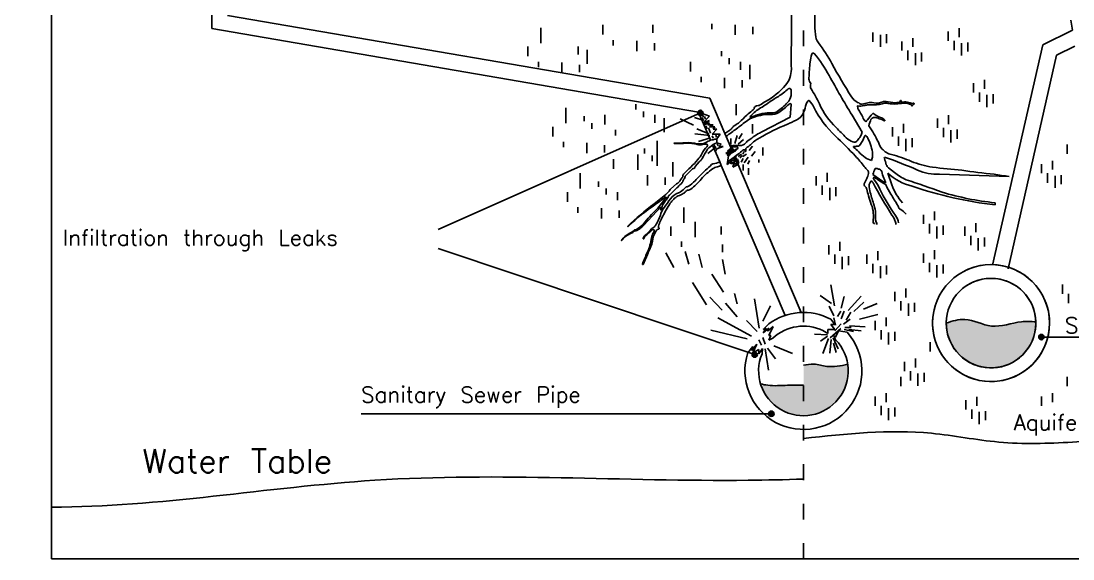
# Model space of a CAD drawing. Header units: millimetres. Extents: x 7 to 784, y -168 to 358.
# Drawn here: x 190.7 to 324, y 24.8 to 92.9 of the extents above; entities that cross this region are included whole.
import ezdxf

# ---------------------------------------------------------------- set-up
doc = ezdxf.new("R2010")
doc.units = ezdxf.units.MM
for name, color, linetype in [('GWI', 5, 'Continuous'), ('StormWater', 150, 'Continuous'), ('wall', 5, 'Continuous'), ('Waste Water', 32, 'Continuous')]:
    doc.layers.add(name, color=color, linetype=linetype)
doc.styles.get("Standard").update_dxf_attribs({"font": 'txt.shx'})

msp = doc.modelspace()

# ---------------------------------------------------------------- hatches: boundary and pattern name
for points in [[(277.17105, 81.29367, 1), (276.4938, 81.29367, 1)], [(320.38123, 52.88128, 1), (319.70399, 52.88128, 1)], [(284.05038, 50.65928, 1), (283.37313, 50.65928, 1)], [(286.15771, 43.15811, 1), (285.48046, 43.15811, 1)]]:
    msp.add_hatch(color=256).paths.add_polyline_path(points)
at = {"layer": 'StormWater'}
msp.add_hatch(color=256, dxfattribs=at).paths.add_polyline_path([(315.02396, 54.34257), (316.45424, 54.6418), (317.17295, 54.77776), (317.89305, 54.84941), (318.61397, 54.85337), (319.3353, 54.82276, -1.015032156), (307.98756, 54.65344), (308.69687, 54.87382), (309.40488, 55.04661), (309.75799, 55.10029), (310.1103, 55.12423), (310.46163, 55.11258), (310.81199, 55.06471), (311.51069, 54.88963), (312.20832, 54.66079), (312.90682, 54.44064), (313.25699, 54.35334), (313.60811, 54.29162), (313.9604, 54.26242), (314.31386, 54.26472)])
at = {"layer": 'Waste Water'}
h = msp.add_hatch(color=256, dxfattribs=at)
h.paths.add_polyline_path([(291.67547, 49.38741), (292.02385, 49.3192), (292.72041, 49.17348), (293.06956, 49.1276), (293.41961, 49.11084), (293.77046, 49.11969), (294.12199, 49.15028), (294.47408, 49.19872), (294.82661, 49.26112), (295.53248, 49.4123, -0.458676731), (289.92056, 42.89252), (289.92056, 46.76381), (289.92056, 49.28484), (290.27289, 49.35121), (290.62488, 49.40566), (290.97616, 49.43624), (291.32638, 49.43113)])
h.paths.add_polyline_path([(288.55956, 46.76814), (289.92056, 46.76381), (289.92056, 42.89252, -0.330318097), (284.49002, 46.91952), (285.15784, 46.78688), (285.49377, 46.74129), (285.83143, 46.71359), (286.17057, 46.70105), (286.51086, 46.7004), (287.19364, 46.72172), (287.87724, 46.75148)])

# ---------------------------------------------------------------- linework, layer by layer
for p, q in [((194.59931, 173.91368), (194.59931, 68.53607)), ((194.59931, 101.48301), (194.59931, 24.75245)), ((214.9084, 101.48301), (214.9084, 91.98252)), ((216.9084, 93.66814), (278.0079, 83.16845)), ((214.9084, 91.98252), (276.59594, 81.38177)), ((309.6145, 92.03284), (309.6145, 90.91224)), ((323.78665, 93.04209), (323.96922, 91.78497)), ((289.8857, 89.75245), (289.8857, 91.75245)), ((298.69317, 91.50869), (298.69317, 90.3158)), ((299.64207, 91.20143), (299.64207, 89.65609)), ((300.42829, 91.2918), (300.42829, 90.13505)), ((303.75846, 90.78121), (303.75846, 89.66061)), ((308.22278, 91.6081), (308.22278, 90.44231)), ((323.96922, 91.78497), (320.21705, 89.91785)), ((302.36675, 90.35646), (302.36675, 89.19068)), ((308.9819, 90.44231), (308.9819, 89.24942)), ((309.93079, 90.13505), (309.93079, 88.58971)), ((310.71702, 90.22542), (310.71702, 89.06868)), ((320.21705, 89.91785), (313.86121, 61.9894)), ((324.26214, 89.76798), (321.97105, 88.6122)), ((303.12586, 89.19068), (303.12586, 87.99778)), ((304.07476, 88.88342), (304.07476, 87.33807)), ((304.86099, 88.97379), (304.86099, 87.81704)), ((321.97105, 88.6122), (315.81135, 61.5456)), ((289.8857, 84.75245), (289.8857, 86.75245)), ((312.81701, 85.47417), (312.81701, 84.35357)), ((311.4253, 85.04943), (311.4253, 83.88365)), ((278.0079, 83.16845), (279.92303, 78.68165)), ((312.18442, 83.88365), (312.18442, 82.69075)), ((313.13331, 83.57638), (313.13331, 82.03104)), ((313.91954, 83.66676), (313.91954, 82.51001)), ((276.59594, 81.38177), (278.11154, 77.83101)), ((276.59594, 81.38177), (277.97806, 80.86682)), ((289.8857, 79.75245), (289.8857, 81.75245)), ((276.83242, 81.29367), (243.60944, 66.50141)), ((277.97806, 80.86682), (277.16963, 80.03773)), ((277.16963, 80.03773), (277.97806, 80.3246)), ((277.97806, 80.3246), (277.28049, 79.778)), ((277.28049, 79.778), (277.97806, 80.03773)), ((277.97806, 80.03773), (277.76117, 79.778)), ((306.85759, 80.57129), (306.85759, 79.40551)), ((308.2493, 80.99604), (308.2493, 79.87544)), ((277.76117, 79.778), (278.42991, 79.778)), ((278.42991, 79.778), (277.97806, 79.54741)), ((277.97806, 79.54741), (278.6468, 79.54741)), ((278.89984, 79.22207), (278.30339, 78.60755)), ((278.6468, 79.54741), (278.42991, 79.22207)), ((278.42991, 79.22207), (278.89984, 79.22207)), ((279.92303, 78.68165), (280.0782, 78.31809)), ((301.16321, 79.48547), (301.16321, 78.31969)), ((302.55492, 79.91022), (302.55492, 78.78962)), ((307.6167, 79.40551), (307.6167, 78.21261)), ((308.5656, 79.09825), (308.5656, 77.55291)), ((309.35182, 79.18862), (309.35182, 78.03187)), ((278.30339, 78.60755), (279.31555, 78.60755)), ((279.31555, 78.60755), (278.89984, 78.02906)), ((278.89984, 78.02906), (278.93107, 77.52491)), ((278.93107, 77.52491), (279.45643, 77.34658)), ((279.45643, 77.34658), (279.17366, 77.0351)), ((280.0782, 78.31809), (280.93832, 76.30299)), ((301.92233, 78.31969), (301.92233, 77.12679)), ((302.87122, 78.01243), (302.87122, 76.46709)), ((303.65745, 78.1028), (303.65745, 76.94605)), ((278.3691, 77.22759), (279.27792, 75.09839)), ((278.89984, 76.73346), (278.72555, 76.39249)), ((279.71318, 77.0351), (278.89984, 76.73346)), ((279.17366, 77.0351), (279.71318, 77.0351)), ((280.60985, 76.56102), (280.03861, 76.1445)), ((280.03861, 76.1445), (280.4602, 76.24655)), ((280.4602, 76.24655), (280.21921, 75.94129)), ((280.71247, 76.83213), (280.25223, 76.43904)), ((280.25223, 76.43904), (280.60985, 76.56102)), ((289.8857, 77.25245), (289.8857, 77.25245)), ((289.8857, 74.75245), (289.8857, 76.75245)), ((289.8857, 74.75245), (289.8857, 76.75245)), ((323.325, 77.30394), (323.325, 76.11104)), ((279.27792, 75.09839), (279.47299, 74.64136)), ((280.21921, 75.94129), (280.40311, 75.85214)), ((280.40311, 75.85214), (280.22735, 74.73977)), ((280.22735, 74.73977), (280.60985, 75.05306)), ((280.60985, 75.05306), (280.72104, 74.8406)), ((280.72104, 74.8406), (281.10696, 75.05306)), ((281.10696, 75.05306), (280.93832, 74.42545)), ((280.93832, 74.42545), (281.60556, 74.73977)), ((281.17722, 75.74328), (289.60597, 55.99624)), ((320.06487, 74.8097), (320.06487, 73.64391)), ((321.45658, 75.23444), (321.45658, 74.11384)), ((279.47299, 74.64136), (287.58538, 55.63551)), ((292.89531, 73.69602), (292.89531, 72.57542)), ((307.14623, 73.52229), (315.95387, 73.24069)), ((320.82398, 73.64391), (320.82398, 72.45102)), ((321.77288, 73.33665), (321.77288, 71.79131)), ((322.55911, 73.42702), (322.55911, 72.27028)), ((291.5036, 73.27128), (291.5036, 72.10549)), ((292.26272, 72.10549), (292.26272, 70.9126)), ((289.8857, 69.75245), (289.8857, 71.75245)), ((289.8857, 71.75245), (289.8857, 71.75245)), ((293.21161, 71.79823), (293.21161, 70.25289)), ((293.99784, 71.8886), (293.99784, 70.73185)), ((305.08635, 68.39125), (305.08635, 67.22546)), ((306.47806, 68.81599), (306.47806, 67.69539)), ((289.8857, 64.75245), (289.8857, 66.75245)), ((305.84546, 67.22546), (305.84546, 66.03257)), ((306.79436, 66.9182), (306.79436, 65.37286)), ((307.58058, 67.00857), (307.58058, 65.85182)), ((310.33238, 66.88657), (310.33238, 65.72079)), ((311.72409, 67.31131), (311.72409, 66.19072)), ((311.09149, 65.72079), (311.09149, 64.52789)), ((312.04039, 65.41353), (312.04039, 63.86818)), ((312.82662, 65.5039), (312.82662, 64.34715)), ((283.71175, 50.65928), (243.60944, 64.10884)), ((293.08961, 64.52789), (293.08961, 63.36211)), ((294.48132, 64.95263), (294.48132, 63.83203)), ((293.84872, 63.36211), (293.84872, 62.16921)), ((294.79762, 63.05484), (294.79762, 61.5095)), ((295.58385, 63.14522), (295.58385, 61.98847)), ((297.93405, 63.34855), (297.93405, 62.18277)), ((299.32577, 63.77329), (299.32577, 62.65269)), ((305.08635, 63.46203), (305.08635, 62.29624)), ((306.47806, 63.88677), (306.47806, 62.76617)), ((289.8857, 59.75245), (289.8857, 61.75245)), ((298.69317, 62.18277), (298.69317, 60.98987)), ((299.64207, 61.8755), (299.64207, 60.33016)), ((300.42829, 61.96587), (300.42829, 60.80913)), ((305.84546, 62.29624), (305.84546, 61.10335)), ((306.79436, 61.98898), (306.79436, 60.44364)), ((307.58058, 62.07935), (307.58058, 60.92261)), ((293.36219, 59.48547), (293.80953, 56.84212)), ((302.86633, 59.02797), (302.86633, 57.90737)), ((322.71838, 59.52911), (322.71838, 58.36332)), ((293.44854, 57.13934), (291.98654, 58.15952)), ((294.68562, 56.53686), (295.03, 58.03903)), ((297.18488, 58.06212), (295.56674, 56.26374)), ((301.47462, 58.60323), (301.47462, 57.43744)), ((302.23373, 57.43744), (302.23373, 56.24455)), ((323.4775, 58.36332), (323.4775, 57.17043)), ((289.8857, 54.75245), (289.8857, 56.75245)), ((293.15029, 56.81115), (293.74071, 55.5821)), ((294.61204, 56.18482), (294.20537, 55.50704)), ((295.03, 56.17253), (294.66852, 55.20857)), ((295.89756, 56.03998), (295.30714, 55.03988)), ((296.26008, 56.14526), (297.54938, 57.302)), ((297.48913, 56.43444), (299.24835, 57.14536)), ((303.18263, 57.13018), (303.18263, 55.58484)), ((303.96885, 57.22055), (303.96885, 56.06381)), ((293.34286, 55.14582), (293.86945, 54.47708)), ((293.72063, 55.33977), (293.96162, 54.39188)), ((295.80117, 55.16037), (294.96976, 54.52175)), ((297.00715, 55.1572), (299.32065, 55.72353)), ((298.9736, 54.94321), (298.9736, 53.77742)), ((300.36531, 55.36795), (300.36531, 54.24735)), ((284.78937, 53.85826), (285.49624, 54.56188)), ((285.50698, 54.00464), (284.78937, 53.40842)), ((284.78937, 53.40842), (285.1571, 54.00464)), ((285.1571, 54.00464), (284.78937, 53.85826)), ((286.05567, 54.21394), (285.3225, 53.63729)), ((285.3225, 53.63729), (285.50698, 54.00464)), ((285.51489, 53.08073), (286.05567, 54.21394)), ((292.96574, 53.32033), (292.34427, 53.70491)), ((293.86945, 53.84449), (292.96574, 53.84449)), ((292.96574, 53.84449), (292.96574, 53.32033)), ((294.60961, 53.96881), (293.27614, 52.80136)), ((293.86945, 54.47708), (293.34286, 54.47708)), ((293.34286, 54.47708), (293.86945, 53.84449)), ((294.68459, 54.56894), (293.86945, 53.66374)), ((293.96644, 52.85041), (294.33938, 53.66374)), ((294.33938, 53.66374), (295.44532, 53.49117)), ((296.23495, 53.59394), (295.06615, 53.85903)), ((295.94576, 54.10002), (295.13845, 54.10002)), ((297.18686, 53.69034), (295.65658, 53.85903)), ((297.70498, 54.16027), (295.70477, 54.30486)), ((299.73272, 53.77742), (299.73272, 52.58453)), ((300.68161, 53.47016), (300.68161, 51.92482)), ((301.46784, 53.56053), (301.46784, 52.40379)), ((285.51489, 52.47826), (285.76793, 53.08073)), ((285.76793, 53.08073), (285.51489, 53.08073)), ((286.01321, 52.73859), (285.51489, 52.47826)), ((289.8857, 52.25245), (289.8857, 52.25245)), ((292.95194, 53.15031), (291.30518, 53.26277)), ((292.94391, 52.98965), (292.05225, 52.34701)), ((293.08047, 52.71653), (292.32537, 50.82075)), ((293.40179, 52.57193), (293.2331, 50.84485)), ((293.63475, 52.80489), (294.29345, 51.39912)), ((293.69098, 52.09799), (294.02033, 50.93321)), ((293.96644, 52.53391), (293.74293, 53.08537)), ((293.74293, 53.08537), (293.96644, 52.85041)), ((305.93989, 52.23278), (305.93989, 51.03989)), ((320.04261, 52.88128), (351.0551, 52.88128)), ((283.48036, 51.66638), (282.83863, 50.88558)), ((283.98366, 51.97583), (283.36441, 51.17637)), ((283.36441, 51.17637), (283.48036, 51.66638)), ((283.48036, 50.88558), (283.98366, 51.97583)), ((283.48036, 50.88558), (284.2497, 51.29741)), ((284.2497, 50.76723), (284.71963, 51.42995)), ((284.2497, 51.29741), (284.2497, 50.76723)), ((284.71963, 51.42995), (284.64311, 50.76307)), ((289.8857, 49.75245), (289.8857, 51.75245)), ((289.8857, 49.75245), (289.8857, 51.75245)), ((302.67976, 49.73855), (302.67976, 48.57276)), ((304.07148, 50.16329), (304.07148, 49.04269)), ((303.43888, 48.57276), (303.43888, 47.37987)), ((304.38777, 48.2655), (304.38777, 46.72016)), ((305.174, 48.35587), (305.174, 47.19912)), ((289.8857, 44.75245), (289.8857, 46.75245)), ((289.8857, 46.75245), (289.8857, 46.75245)), ((302.23373, 47.84076), (302.23373, 46.64786)), ((323.325, 47.84076), (323.325, 46.64786)), ((298.9736, 45.34652), (298.9736, 44.18074)), ((300.36531, 45.77126), (300.36531, 44.65067)), ((320.06487, 45.34652), (320.06487, 44.18074)), ((321.45658, 45.77126), (321.45658, 44.65067)), ((299.73272, 44.18074), (299.73272, 42.98784)), ((310.45731, 44.86756), (310.45731, 43.70177)), ((311.84902, 45.2923), (311.84902, 44.1717)), ((285.81908, 43.15811), (233.83817, 43.15811)), ((300.68161, 43.87348), (300.68161, 42.32813)), ((301.46784, 43.96385), (301.46784, 42.8071)), ((311.21643, 43.70177), (311.21643, 42.50887)), ((312.16532, 43.39451), (312.16532, 41.84917)), ((312.95155, 43.48488), (312.95155, 42.32813)), ((289.8857, 39.75245), (289.8857, 41.75245)), ((289.8857, 41.19567), (289.8857, 40.03892)), ((289.8857, 34.75245), (289.8857, 36.75245)), ((289.8857, 29.75245), (289.8857, 31.75245)), ((289.8857, 24.75245), (289.8857, 26.75245)), ((194.59931, 24.75245), (392.33927, 24.75245))]:
    msp.add_line(p, q)
at = {"color": 0}
for p, q in [((291.33172, 92.88658), (291.31847, 95.10109)), ((302.67463, 82.69252), (302.23911, 82.66839)), ((288.3417, 82.34789), (288.20666, 80.77174)), ((283.16423, 80.59161), (283.97014, 80.86766)), ((283.97014, 80.86766), (284.43833, 80.98969)), ((288.20666, 80.77174), (284.60822, 78.91755)), ((297.78018, 80.15708), (297.78018, 80.15708)), ((280.45067, 79.03855), (279.92303, 78.68165)), ((284.60822, 78.91755), (284.33108, 78.75194)), ((298.16651, 79.67219), (298.16651, 79.67219)), ((273.46653, 77.47885), (273.46291, 77.47092)), ((273.46291, 77.47092), (273.46817, 77.45596)), ((273.46817, 77.45596), (273.50449, 77.41439)), ((273.50449, 77.41439), (274.12239, 77.41223)), ((297.67784, 78.39324), (297.51433, 78.02124)), ((297.67784, 78.39324), (297.67784, 78.39324)), ((276.15789, 74.49183), (276.65583, 75.09399)), ((276.65583, 75.09399), (276.80004, 75.2104)), ((298.52141, 75.25977), (298.609, 75.57958)), ((298.69654, 73.49956), (299.95747, 72.59531)), ((298.69654, 73.49956), (298.69654, 73.49956)), ((298.97788, 74.23678), (298.97788, 74.23678)), ((298.97788, 74.23678), (298.97788, 74.23678)), ((299.91071, 73.44052), (299.80445, 73.87082)), ((300.27329, 72.52525), (299.91071, 73.44052)), ((301.09844, 72.1651), (300.57296, 73.6655)), ((301.42574, 73.74517), (300.66995, 74.33166)), ((307.14623, 73.52229), (307.14623, 73.52229)), ((314.05076, 73.53901), (314.05076, 73.53901)), ((273.81204, 72.30492), (273.09335, 71.68797)), ((298.22333, 72.2173), (298.20628, 71.91704)), ((298.42361, 72.65738), (298.22333, 72.2173)), ((298.42361, 72.65738), (298.42361, 72.65738)), ((299.95747, 72.59531), (300.296, 72.43963)), ((300.296, 72.43963), (300.27329, 72.52525)), ((298.20628, 71.91704), (298.31683, 71.40177)), ((307.4576, 71.24049), (307.4576, 71.24049)), ((271.31088, 68.86232), (271.74485, 69.31473)), ((272.47374, 70.5826), (271.89977, 69.80414)), ((314.16819, 69.65059), (314.16342, 69.90982)), ((314.16342, 69.90982), (314.16342, 69.90982)), ((269.61502, 67.03345), (271.31088, 68.86232)), ((267.57357, 66.88692), (267.62577, 66.85956)), ((267.62577, 66.85956), (267.67297, 66.87936)), ((267.67297, 66.87936), (268.32872, 67.50055)), ((269.56013, 65.36417), (269.58919, 65.33343)), ((269.63634, 65.33895), (269.73875, 65.53871)), ((269.55857, 62.09564), (270.11625, 63.36391))]:
    msp.add_line(p, q, dxfattribs=at)
for points in [[(297.33317, 78.87442), (296.04806, 81.01132, -0.012244877), (293.15817, 86.02566, 0.048052026), (291.26798, 88.8222, 0.597401902), (290.94416, 88.75769, 0.048372544), (290.74007, 87.75341, 0.012848041), (290.58219, 85.73679, 0.172345326), (290.75144, 85.16734, -0.248782647), (290.79669, 84.85206, 0.233347617), (290.8516, 84.36993, -0.035333309), (291.90399, 82.44928, 0.091885016), (294.02562, 79.43858, -0.006317515), (295.31068, 78.1512, 0.11819095), (296.16092, 77.61381, 0.312923663), (296.71267, 77.77138, 0.037558196), (297.12097, 78.35434, 0.074398542), (297.33317, 78.87442, 0.120002154)], [(288.34243, 83.51749), (288.34243, 84.17031, 0.655606547), (287.95653, 84.33812, -0.051916962), (286.7083, 83.39571, 0.014924369), (285.50209, 82.6178, -0.010214082), (284.11246, 81.70296, 0.05367439), (283.51487, 81.23046, 0.013916353), (283.20368, 80.9074, 0.21157509), (283.14534, 80.73244), (283.43913, 80.83778, -0.002356733), (284.05683, 81.05597, -0.072404397), (285.29697, 81.29485, -0.01507597), (285.94232, 81.3049, 0.150893536), (286.56627, 81.48767, 0.062700773), (287.86458, 82.60299, 0.127853824), (288.34243, 83.51749, 0.012106523)]]:
    msp.add_lwpolyline(points, format="xyb", close=True, dxfattribs=at)
for centre, radius in [((276.83242, 81.29367), 0.33862), ((313.66269, 54.65344), 7.41154), ((313.66269, 54.65344), 5.67513), ((320.04261, 52.88128), 0.33862), ((283.71175, 50.65928), 0.33862), ((285.81908, 43.15811), 0.33862)]:
    msp.add_circle(centre, radius)
for centre, radius, start, end in [((223.31744, 157.44221), 97.37766, 305.9270425, 305.9270425), ((772.26225, 88.35987), 483.9106, 179.1828203, 180.1807235), ((315.16588, 93.02923), 23.83458, 180.3429329, 184.3031362), ((293.40934, 91.39215), 2.01654, 184.3031362, 216.5641902), ((272.47684, 75.86659), 24.04517, 29.0650328, 36.5641902), ((285.27638, 86.8238), 3.07768, 319.4533356, 0.1807235), ((380.47386, 135.89066), 99.51148, 209.0650328, 211.8754011), ((280.51538, 90.89679), 9.34318, 299.2858042, 319.4533356), ((288.86742, 76.00498), 7.73086, 119.2858042, 125.3893515), ((291.59921, 81.87868), 1.47423, 138.8518968, 178.9603763), ((290.55902, 82.78764), 0.09285, 44.9679326, 138.8518968), ((288.45791, 80.68888), 3.06261, 26.2149809, 44.9679326), ((297.56856, 84.33604), 1.88378, 211.8754011, 244.5319396), ((299.18422, 84.27874), 1.74627, 257.0561762, 295.780717), ((300.21447, 82.14573), 0.62251, 76.8742659, 115.780717), ((301.76018, 88.77452), 6.18411, 256.8742659, 267.3841306), ((301.56674, 84.54046), 1.94563, 267.3841306, 285.2559018), ((302.06136, 82.72696), 0.06589, 285.2559018, 348.1118003), ((302.52479, 82.6294), 0.40771, 143.5213627, 168.1118003), ((302.2317, 82.8461), 0.04321, 72.1547949, 143.5213627), ((302.56978, 82.69649), 0.33187, 155.3859617, 184.8574859), ((302.23318, 82.8507), 0.03838, 335.3859617, 72.1547949), ((302.76904, 80.98841), 1.70671, 67.7623044, 93.1709255), ((286.74025, 76.80264), 5.83267, 124.8718916, 133.8054686), ((282.8786, 82.34397), 0.9215, 304.8718916, 325.5341687), ((283.51226, 81.90903), 0.15293, 325.5341687, 0.8362846), ((283.89949, 81.91468), 0.23435, 117.9623589, 180.8362846), ((284.1894, 81.36858), 0.85263, 93.2871655, 117.9623589), ((284.11307, 82.69764), 0.47862, 273.2871655, 305.3893515), ((285.85263, 82.7457), 1.66896, 264.1783574, 303.7805133), ((282.19961, 88.20654), 8.23899, 303.7805133, 315.4631067), ((288.19371, 82.30856), 0.17025, 54.8081525, 135.4631067), ((288.22392, 82.3514), 0.11783, 358.2926301, 54.8081525), ((302.64613, 87.67496), 12.75228, 206.2149809, 226.9405798), ((296.77831, 82.14987), 0.04343, 79.4245225, 199.3256297), ((296.02319, 81.88505), 0.75678, 1.681767, 19.3256297), ((296.2686, 81.60668), 1.13934, 49.3989135, 64.5319396), ((297.00811, 81.91397), 0.22857, 181.681767, 214.9222486), ((297.08448, 83.78977), 1.6248, 259.4245225, 286.0713421), ((291.87045, 78.32692), 6.03741, 23.7642711, 34.9222486), ((297.24338, 82.74393), 0.3585, 229.3989135, 282.5607049), ((292.21056, 105.3322), 23.50064, 282.5607049, 284.3766722), ((298.16876, 80.02614), 2.2919, 94.0161266, 106.0713421), ((298.64882, 73.18869), 9.14618, 88.0467536, 94.0161266), ((298.43859, 81.03456), 1.5825, 77.0561762, 104.3766722), ((299.04079, 84.6823), 2.35411, 268.0467536, 285.9838832), ((301.62808, 75.64978), 7.04166, 103.2826297, 105.9838832), ((300.3274, 81.1595), 1.3805, 76.992891, 103.2826297), ((301.36293, 85.64235), 3.22041, 256.992891, 274.4742752), ((299.78514, 105.8059), 23.44559, 274.4742752, 276.7889312), ((302.74128, 80.9741), 1.56155, 75.4344019, 96.7889312), ((300.89069, 73.85201), 8.92014, 72.6471355, 75.4344019), ((303.87921, 83.70371), 1.22677, 247.7623044, 261.1636947), ((303.5305, 82.30001), 0.06931, 337.6795357, 72.6471355), ((303.60645, 82.21589), 0.02379, 178.7674447, 301.5839309), ((303.7425, 82.21297), 0.15987, 157.6795357, 178.7674447), ((302.83698, 83.46744), 1.49296, 301.5839309, 314.8585583), ((303.72085, 82.68502), 0.19584, 261.1636947, 307.8149219), ((303.86639, 82.49748), 0.04155, 44.512073, 127.8149219), ((303.82037, 82.47918), 0.09878, 314.8585583, 342.3165162), ((303.84106, 82.47258), 0.07707, 342.3165162, 44.512073), ((279.73726, 82.31536), 2.98417, 299.5452966, 312.9518611), ((301.08908, 54.51486), 31.64328, 124.5041707, 127.7509839), ((223.11232, 143.14055), 86.08704, 312.9518611, 313.8054686), ((285.32625, 77.58302), 3.52048, 84.1783574, 104.6086565), ((299.44319, 81.64097), 2.2288, 203.2870502, 221.7422284), ((295.58372, 82.11138), 2.94002, 318.3387927, 325.1042848), ((253.07773, 118.62642), 58.96253, 319.6227298, 320.5924261), ((305.90709, 77.46067), 8.0503, 157.9953738, 164.0551058), ((298.82484, 80.29185), 0.42414, 97.86734, 154.1224769), ((298.71018, 81.13339), 0.09717, 48.9117834, 140.5924261), ((298.88387, 79.8646), 0.85545, 70.4769176, 97.86734), ((300.25868, 82.9092), 2.25896, 228.9117834, 254.8024411), ((303.24538, 92.16537), 12.19567, 250.4769176, 253.786182), ((299.40956, 79.7834), 0.98012, 37.8691757, 74.8024411), ((299.70853, 80.0024), 0.47111, 38.6913546, 73.786182), ((300.12893, 80.3391), 0.06751, 218.6913546, 295.9041656), ((300.12763, 80.34179), 0.07049, 295.9041656, 37.8691757), ((280.02047, 79.92189), 0.98252, 295.9668886, 319.2231538), ((251.39188, 118.6974), 49.53067, 305.9270425, 307.7509839), ((278.29054, 81.4139), 3.26698, 319.2231538, 323.0074831), ((281.70715, 78.84), 1.01066, 119.5452966, 143.0074831), ((293.64925, 63.15789), 18.16598, 120.8602821, 126.8045847), ((298.23649, 54.30803), 27.58524, 112.0561494, 120.3733209), ((285.84262, 71.09203), 15.01658, 25.6345357, 34.8464648), ((273.86148, 89.90805), 12.43547, 268.1799768, 275.209639), ((274.15215, 85.91603), 8.50386, 269.7995078, 274.9034633), ((275.29175, 72.63253), 4.82844, 81.2798692, 94.9034633), ((275.36103, 73.4614), 4.0794, 74.5647231, 95.209639), ((275.68392, 75.18933), 2.24173, 70.2199111, 81.2798692), ((276.71928, 78.38066), 1.02392, 254.5647231, 275.0842245), ((276.60066, 79.71398), 2.36251, 275.0842245, 301.4498295), ((277.4903, 75.19371), 2.14023, 86.0615832, 103.8917924), ((277.6302, 77.2258), 0.10333, 2.2984368, 86.0615832), ((278.60383, 76.43865), 1.47682, 96.7010975, 121.4498295), ((280.6168, 73.65884), 4.2176, 113.5586862, 128.1840906), ((278.23071, 79.61442), 1.72079, 276.7010975, 292.8831408), ((223.31744, 157.44221), 97.37766, 305.6542809, 305.9270425), ((281.90951, 77.99046), 0.8201, 265.8772608, 323.7981401), ((283.32813, 76.95212), 0.93792, 126.8045847, 143.7981401), ((287.4676, 72.68277), 6.28735, 120.3733209, 133.1166756), ((256.36261, 38.14505), 55.03692, 43.2009991, 46.9405798), ((294.66507, 79.27362), 3.11235, 316.805595, 336.2722947), ((297.76098, 78.3148), 0.1143, 37.2469538, 136.6667958), ((295.86349, 76.87208), 2.49797, 26.5309692, 37.2469538), ((293.16719, 75.52593), 5.51163, 5.7784733, 26.5309692), ((301.50812, 78.2156), 2.21746, 196.4238411, 222.2644416), ((276.75487, 78.16726), 0.92291, 250.2199111, 283.8917924), ((274.23479, 77.45995), 3.08112, 317.4652604, 334.4567215), ((279.84058, 74.78092), 3.13194, 134.389277, 154.4567215), ((289.07159, 69.36982), 13.49841, 147.586706, 152.8351091), ((277.45419, 77.21874), 0.27948, 314.389277, 2.2984368), ((278.92125, 75.81472), 1.47485, 128.1840906, 147.586706), ((275.56591, 81.35985), 7.32915, 311.2877346, 314.704443), ((280.65723, 77.08895), 0.03529, 98.771457, 205.7652263), ((280.68717, 77.1034), 0.06854, 205.7652263, 262.1179333), ((281.46649, 71.84416), 5.34214, 85.8772608, 98.771457), ((281.08488, 79.97615), 2.96869, 262.1179333, 269.6466504), ((281.26935, 75.59727), 0.77865, 117.641472, 134.704443), ((278.22397, 81.41228), 5.78554, 297.641472, 301.7684882), ((281.04973, 74.27652), 2.73106, 80.2559552, 89.6466504), ((280.85551, 77.16283), 0.78726, 301.7684882, 336.3999777), ((272.84612, 87.08812), 14.07482, 307.2592296, 310.9890962), ((281.49724, 76.88247), 0.08696, 336.3999777, 80.2559552), ((282.57582, 75.89108), 0.75895, 104.2025136, 130.9890962), ((282.4166, 76.52018), 0.11001, 340.0794902, 104.2025136), ((282.57199, 76.46387), 0.05527, 160.0794902, 238.3296016), ((282.55719, 76.43988), 0.02708, 238.3296016, 301.6703984), ((282.54267, 76.46341), 0.05474, 301.6703984, 1.0816005), ((285.84638, 76.52579), 3.24956, 175.4693739, 181.0816005), ((282.67668, 76.77695), 0.06993, 125.6331599, 175.4693739), ((279.55048, 81.13825), 5.29609, 305.6331599, 313.1166756), ((296.27156, 76.99253), 0.05462, 94.8583244, 231.3302249), ((291.44551, 70.96211), 7.66916, 44.7473676, 51.3302249), ((296.69538, 72.00626), 5.05887, 89.3807569, 94.8583244), ((296.75275, 77.31355), 0.24874, 269.3807569, 316.805595), ((301.69942, 81.126), 6.76855, 224.7473676, 233.8527426), ((297.28385, 75.94252), 1.37396, 344.6830015, 5.7784733), ((301.63291, 78.32901), 2.38609, 222.2644416, 255.6364967), ((296.67621, 58.97276), 17.59474, 66.9351384, 75.6364967), ((252.35848, 97.5303), 32.76936, 312.9436674, 317.4652604), ((276.17081, 75.98993), 1.0018, 308.9103958, 332.8351091), ((331.8006, 15.50382), 79.85657, 132.1174464, 132.8604152), ((278.49102, 74.4666), 0.36745, 100.8468453, 132.1174464), ((277.69923, 78.59897), 3.8401, 280.8468453, 294.2743844), ((270.53697, 90.12379), 17.88893, 303.0322772, 307.2592296), ((282.47904, 62.67086), 19.20979, 38.1080382, 43.2009991), ((299.25513, 77.77983), 2.62471, 233.8527426, 253.7669542), ((300.24955, 75.54865), 0.11633, 70.6466079, 199.8651468), ((289.04231, 71.49939), 11.8, 15.9025624, 19.8651468), ((281.85672, 23.18344), 55.61778, 66.1687744, 70.6466079), ((301.36645, 75.11445), 1.04779, 201.3715624, 228.3381843), ((307.67115, 84.79389), 10.46981, 246.9351384, 262.0945027), ((274.23163, 73.34568), 0.38918, 308.0072305, 4.6553763), ((274.82187, 73.39374), 0.20301, 132.9436674, 184.6553763), ((275.05633, 73.22203), 0.16078, 134.4554135, 177.4450282), ((221.11063, 128.20309), 76.86556, 314.4554135, 315.3467712), ((275.9487, 74.02483), 0.22204, 103.9793543, 135.3467712), ((275.94812, 74.02718), 0.21962, 82.8626475, 103.9793543), ((275.98188, 74.2968), 0.05211, 262.8626475, 318.9305216), ((276.91014, 73.4879), 1.17914, 132.0313095, 138.9305216), ((276.06521, 74.42525), 0.08281, 312.0313095, 6.9463521), ((276.24266, 74.44687), 0.09595, 152.0629104, 186.9463521), ((294.00746, 56.23047), 24.29596, 132.8604152, 137.3125064), ((283.08208, 67.55379), 8.14713, 125.2498623, 138.8717184), ((279.36014, 72.82025), 1.69822, 102.738297, 125.2498623), ((278.4372, 76.90292), 2.48748, 282.738297, 294.6077327), ((307.10464, 81.98538), 12.08671, 218.1080382, 221.3977972), ((295.47711, 74.1877), 2.71905, 333.3973458, 347.9109342), ((297.71541, 73.7083), 0.42998, 347.9109342, 41.3977972), ((302.16173, 72.59943), 3.5802, 152.7847902, 165.4385189), ((299.09417, 74.07069), 0.20276, 55.0023968, 124.9976032), ((299.40403, 74.51326), 0.3375, 235.0023968, 270.8473053), ((299.41495, 73.77463), 0.4012, 13.8714883, 90.8473053), ((305.0578, 78.33879), 6.47715, 226.1788556, 257.5623246), ((305.08138, 78.01243), 5.619, 229.4143085, 247.4315275), ((306.89651, 79.87255), 6.35517, 246.1687744, 272.2519219), ((312.86312, 122.18408), 48.21876, 262.0945027, 266.5523304), ((318.28019, 123.72133), 50.36023, 260.4942736, 265.1824249), ((320.25193, 106.87939), 33.91217, 259.4636238, 262.7186864), ((273.33232, 73.25116), 1.0609, 296.8837397, 336.1828496), ((146.40044, 203.81859), 183.49946, 314.035362, 314.2900614), ((274.81798, 72.59537), 0.56307, 128.0072305, 156.1828496), ((274.32495, 72.68397), 0.30293, 314.2900614, 351.6216526), ((275.1176, 72.56723), 0.49827, 150.096942, 171.6216526), ((275.77791, 72.18749), 1.25999, 140.7343305, 150.096942), ((274.481, 73.2477), 0.41513, 320.7343305, 357.4450282), ((275.13026, 72.29505), 0.36024, 271.0918881, 304.4641834), ((272.61024, 75.96661), 4.81342, 304.4641834, 317.3125064), ((268.67886, 80.13105), 10.97459, 309.1149467, 318.8717184), ((297.8445, 72.21177), 0.26774, 155.7972266, 233.0576966), ((313.23644, 65.29347), 17.143, 153.3973458, 155.7972266), ((297.3099, 71.50084), 0.62177, 11.2345317, 53.0576966), ((298.35869, 72.28132), 0.38161, 24.5991574, 80.206182), ((370.91411, 112.06838), 82.36779, 208.7581108, 212.0564227), ((298.77974, 73.07449), 0.03951, 94.7721312, 197.8983684), ((299.71444, 73.37636), 1.02175, 197.8983684, 217.4969384), ((298.80605, 72.75939), 0.35572, 54.0977943, 94.7721312), ((294.16677, 69.11995), 5.97066, 25.0297093, 37.4969384), ((307.33699, 84.54346), 14.19218, 234.0977943, 240.3746184), ((316.04095, 79.93984), 17.51878, 206.1950959, 210.6314316), ((307.3649, 74.35978), 6.63967, 199.3016448, 222.0635862), ((271.29563, -25.00945), 102.81896, 69.4083495, 72.0840952), ((319.43924, 117.61738), 48.25554, 250.9170925, 263.7289596), ((255.80756, 90.43416), 25.62014, 306.3021791, 311.074592), ((271.79893, 72.08649), 1.28168, 311.074592, 331.98756), ((273.61983, 70.14219), 1.02062, 133.0593012, 156.2894867), ((260.16972, 84.53577), 18.67913, 313.0593012, 315.5318809), ((273.55169, 71.15404), 0.70367, 130.6436975, 151.98756), ((274.6675, 69.25576), 2.0008, 107.6775349, 144.6297299), ((290.87744, 54.39294), 24.35056, 134.035362, 135.5318809), ((274.67087, 69.31914), 1.59747, 108.2405291, 133.811697), ((273.79026, 72.00824), 0.88809, 287.6775349, 304.4753166), ((273.57187, 72.65383), 1.91365, 288.2405291, 309.8646997), ((272.29291, 74.1889), 3.53334, 304.4753166, 318.3574111), ((291.24592, 51.48942), 25.65997, 128.9061216, 129.8646997), ((275.14246, 71.65517), 0.27975, 91.0918881, 138.3574111), ((275.30633, 71.23925), 0.28032, 88.1128706, 128.9061216), ((275.3298, 71.95144), 0.43225, 268.1128706, 309.1149467), ((306.69098, 73.36422), 8.94259, 191.2345317, 196.7902448), ((315.91453, 76.14726), 18.57685, 196.7902448, 200.275936), ((310.66805, 74.05162), 12.63228, 192.1087682, 199.6487532), ((318.3861, 80.42891), 20.75889, 205.0297093, 215.7483997), ((370.27916, 112.0564), 80.55257, 210.6314316, 211.8345199), ((318.13312, 107.47681), 37.77615, 253.5845918, 263.9679441), ((289.30746, 44.83321), 30.96333, 126.3021791, 134.581526), ((492.52047, -238.97539), 379.85662, 125.5410047, 125.8680854), ((266.46737, 73.80949), 6.74935, 315.3182475, 323.5983104), ((268.09142, 75.18671), 6.23433, 305.5410047, 312.2103894), ((271.79533, 69.2663), 0.06996, 332.1072077, 136.1912227), ((274.74339, 67.52188), 3.07678, 143.7574707, 160.9097807), ((297.91655, 54.68466), 29.17569, 149.664573, 153.3464767), ((270.85475, 69.59195), 1.14295, 331.7471469, 351.2015046), ((272.80657, 69.28984), 0.8321, 147.4694109, 171.2015046), ((275.16097, 67.78815), 3.62464, 138.0600699, 147.4694109), ((202.16505, 120.72397), 86.91254, 323.7574707, 324.6297299), ((272.43688, 70.39608), 0.23353, 88.0862528, 132.2103894), ((272.44357, 70.59635), 0.03315, 335.4995916, 88.0862528), ((271.50952, 71.06901), 1.28424, 318.0600699, 336.2894867), ((276.92712, 66.96731), 4.85658, 133.811697, 149.664573), ((294.32389, 68.17095), 4.44003, 350.8759344, 20.275936), ((294.43983, 68.25745), 4.59931, 355.1544725, 19.6487532), ((301.26038, 69.20535), 0.68662, 12.068143, 31.8345199), ((302.30449, 69.42858), 0.38109, 192.068143, 245.0301387), ((279.31196, 55.90627), 15.97057, 125.8680854, 133.4497387), ((291.69921, 48.85641), 28.73729, 135.3182475, 140.1828144), ((264.4794, 71.07415), 7.78453, 328.6074519, 340.9097807), ((271.8039, 69.04788), 0.03121, 157.3072455, 269.3926545), ((273.72809, 68.24326), 2.11686, 152.1072077, 157.3072455), ((271.80426, 69.0817), 0.06503, 269.3926545, 331.7471469), ((298.78581, 66.65279), 2.87489, 9.6409663, 36.2153761), ((299.66099, 66.94955), 2.31324, 10.5613679, 35.7483997), ((301.28071, 67.23007), 2.04411, 36.6593454, 65.0301387), ((267.22862, 69.25697), 3.12166, 296.8481556, 320.1828144), ((267.97945, 68.3656), 2.10944, 304.7992319, 320.8375196), ((271.12687, 66.16585), 0.6528, 116.9426138, 140.1525835), ((270.49924, 67.40069), 0.73238, 296.9426138, 328.6074519), ((271.53131, 66.76335), 0.02469, 174.1640303, 253.7820057), ((273.30349, 66.58221), 1.8061, 163.1115866, 174.1640303), ((271.5529, 66.8376), 0.10201, 253.7820057, 286.2179943), ((275.60534, 65.88337), 4.2117, 153.3464767, 163.1115866), ((271.58765, 66.71814), 0.0224, 16.4621287, 106.2179943), ((271.5708, 66.64518), 0.05465, 293.0465498, 8.4187567), ((271.10989, 66.57696), 0.52058, 8.4187567, 16.4621287), ((298.84714, 67.44449), 0.14118, 170.8759344, 258.9422956), ((298.79925, 67.19941), 0.10854, 353.3351517, 78.9422956), ((299.74354, 67.80784), 0.72341, 175.1544725, 213.4847779), ((298.89362, 67.24562), 0.29562, 343.7740401, 33.4847779), ((269.04735, 63.59178), 2.70595, 116.9484246, 145.0409142), ((268.44911, 64.08439), 1.89759, 125.6233619, 145.1729562), ((269.89083, 62.07235), 4.37284, 114.5386191, 125.6233619), ((266.62263, 68.36116), 2.6444, 296.9484246, 313.3722529), ((267.53964, 67.22235), 1.28848, 294.5386191, 314.3777907), ((268.51029, 66.36308), 0.10435, 73.3424655, 133.3722529), ((268.50945, 66.23125), 0.09818, 90.9572852, 134.3777907), ((268.49762, 66.9396), 0.61027, 270.9572852, 295.2392714), ((268.57835, 66.59053), 0.13307, 253.3424655, 296.8481556), ((267.5006, 69.05461), 2.9485, 295.2392714, 304.7992319), ((270.78573, 64.89641), 1.31182, 129.8519027, 159.110352), ((269.61071, 65.35378), 0.02961, 223.3923344, 329.9505785), ((270.41122, 65.19398), 0.75568, 132.1381937, 152.8586199), ((277.09586, 57.80585), 10.71905, 128.6231871, 132.1381937), ((266.50973, 70.01919), 5.36103, 309.8519027, 320.1525835), ((263.83278, 66.45576), 6.88619, 335.4633044, 351.8894464), ((267.96889, 69.22952), 3.90291, 308.6231871, 314.8909422), ((266.54884, 65.89699), 4.29924, 334.4501959, 352.3916903), ((272.08146, 65.28024), 1.44583, 148.0772836, 171.8894464), ((270.8479, 66.33953), 0.1764, 62.804787, 134.8909422), ((272.31869, 65.12628), 1.52185, 159.5945063, 172.3916903), ((270.12164, 66.5012), 0.8632, 328.0772836, 353.380938), ((274.58313, 64.28389), 3.9379, 146.7955071, 159.5945063), ((270.88543, 66.41257), 0.09428, 353.380938, 62.804787), ((271.54527, 66.27215), 0.30723, 93.8828668, 146.7955071), ((271.51029, 66.7874), 0.2092, 273.8828668, 293.0465498), ((266.84906, 65.1287), 0.02368, 145.0409142, 348.013385), ((266.99153, 65.09845), 0.12197, 145.1729562, 168.013385), ((291.71409, 53.86692), 23.59363, 154.4501959, 156.2639732), ((298.05333, 50.83407), 30.7314, 155.4633044, 158.4177231), ((269.51971, 62.12113), 0.04647, 158.4177231, 326.7478057)]:
    msp.add_arc(centre, radius, start, end, dxfattribs=at)
for centre, radius, start, end in [((313.66269, 54.65344), 7.41154, 161.7808697, 126.3165497), ((313.66269, 54.65344), 5.67513, 157.4856642, 133.0284157), ((289.8857, 48.58998), 7.41154, 62.1955302, 126.3165497), ((289.8857, 48.58998), 7.41154, 161.7808697, 41.398408), ((289.8857, 48.58998), 5.67513, 64.3279983, 133.0284157), ((289.8857, 48.58998), 5.67513, 157.4856642, 44.023261)]:
    msp.add_arc(centre, radius, start, end)
for points in [[(290.12523, 81.90543), (289.51685, 80.74898), (288.37416, 80.10434), (287.87782, 79.87448)], [(307.98756, 54.65344), (310.33958, 55.12098), (313.70138, 54.28053), (317.52407, 54.82276), (319.3353, 54.82276)]]:
    msp.add_spline(points, degree=3)
for points, knots in [([(289.8857, 49.30717), (290.32537, 49.39246), (291.32263, 49.5859), (293.1722, 48.93978), (294.61369, 49.23312), (295.49762, 49.43462)], [0, 0, 0, 0, 1.324651564, 3.004521826, 5.662389865, 5.662389865, 5.662389865, 5.662389865]), ([(284.45516, 46.94184), (284.75649, 46.87408), (285.87765, 46.64561), (287.70813, 46.8028), (289.21478, 46.79599), (289.8857, 46.78613)], [0.328702662, 0.328702662, 0.328702662, 0.328702662, 1.252447874, 3.75873433, 5.774363998, 5.774363998, 5.774363998, 5.774363998])]:
    msp.add_open_spline(points, degree=3, knots=knots)
at = {"layer": 'wall'}
for p, q in [((256.60777, 92.10352), (256.60777, 90.15151)), ((264.4514, 92.44919), (264.4514, 91.22918)), ((270.79544, 92.44919), (270.79544, 91.43251)), ((278.27179, 92.60804), (278.27179, 91.9167)), ((281.24048, 92.48604), (281.24048, 91.1847)), ((283.47716, 92.20137), (283.47716, 91.26603)), ((254.98109, 89.70417), (254.98109, 88.48416)), ((261.32513, 89.70417), (261.32513, 88.6875)), ((265.79341, 90.53784), (265.79341, 89.8465)), ((268.76209, 90.41584), (268.76209, 89.1145)), ((270.99877, 90.13117), (270.99877, 89.19583)), ((262.50447, 89.2975), (262.50447, 87.50816)), ((279.51341, 89.12467), (279.51341, 88.474)), ((280.48941, 88.22999), (280.48941, 87.49799)), ((256.3231, 87.79283), (256.3231, 87.10149)), ((259.29178, 87.67082), (259.29178, 86.36948)), ((261.52846, 87.38616), (261.52846, 86.45082)), ((275.56872, 87.78266), (275.56872, 86.56265)), ((281.91275, 87.78266), (281.91275, 86.76599)), ((283.09209, 87.37599), (283.09209, 85.58665)), ((276.91072, 85.87131), (276.91072, 85.17998)), ((279.87941, 85.74931), (279.87941, 84.44797)), ((282.11609, 85.46464), (282.11609, 84.52931)), ((259.76454, 81.94696), (259.76454, 79.99495)), ((268.66629, 82.39414), (268.66629, 81.74347)), ((269.6423, 81.49947), (269.6423, 80.76747)), ((281.3503, 82.40489), (281.3503, 81.01204)), ((262.08255, 80.88962), (262.08255, 80.23895)), ((263.05856, 79.99495), (263.05856, 79.26294)), ((264.7216, 81.05214), (264.7216, 79.83213)), ((271.06564, 81.05214), (271.06564, 80.03546)), ((272.24498, 80.64547), (272.24498, 78.85612)), ((274.28506, 80.53019), (275.9524, 79.75752)), ((276.06486, 80.71997), (277.14128, 80.39062)), ((258.13786, 79.54761), (258.13786, 78.3276)), ((266.06361, 79.14079), (266.06361, 78.44945)), ((276.12913, 78.6555), (278.00884, 78.45467)), ((276.35907, 79.26952), (277.88835, 78.66353)), ((282.13352, 78.6811), (281.68367, 78.00633)), ((283.42432, 79.88354), (283.42432, 78.7042)), ((259.47987, 77.63626), (259.47987, 76.94493)), ((262.44855, 77.51426), (262.44855, 76.21292)), ((271.33964, 77.76519), (271.33964, 74.59317)), ((276.587, 77.66744), (278.11154, 78.12532)), ((280.70365, 78.0706), (280.70365, 77.2914)), ((281.49088, 78.44815), (281.20169, 77.42796)), ((282.28615, 77.93404), (281.61941, 77.3396)), ((264.68523, 77.2296), (264.68523, 76.29426)), ((268.89963, 76.01651), (268.89963, 74.0645)), ((269.75363, 76.78918), (269.75363, 76.13851)), ((277.77588, 76.14921), (278.81214, 77.01677)), ((280.92768, 76.86208), (280.68848, 76.42295)), ((280.79915, 76.96562), (280.72061, 76.66929)), ((281.10976, 76.68714), (280.80629, 76.38367)), ((281.42394, 76.79782), (280.93832, 76.30299)), ((282.0523, 76.08958), (281.5971, 75.77361)), ((282.387, 76.41625), (282.19421, 76.07083)), ((282.65745, 76.06816), (282.20225, 75.7629)), ((283.42778, 77.09479), (282.994, 76.55256)), ((283.75311, 76.42604), (283.30126, 75.82959)), ((284.74719, 76.91404), (284.74719, 75.90189)), ((265.80894, 75.44717), (265.80894, 74.22717)), ((270.72964, 75.89451), (270.72964, 75.16251)), ((273.33232, 75.04051), (273.33232, 73.25116)), ((281.47392, 75.5594), (280.99195, 75.22202)), ((281.42573, 75.82181), (281.00266, 75.47372)), ((281.64529, 75.4041), (281.25436, 75.16311)), ((281.67743, 75.25415), (281.35075, 74.83108)), ((281.68814, 75.08813), (281.60556, 74.73977)), ((282.17547, 75.91821), (281.81666, 75.59153)), ((282.27103, 75.50426), (281.99992, 75.03433)), ((282.27103, 74.76322), (282.27103, 74.0041)), ((282.90362, 75.685), (282.37947, 74.98011)), ((283.06629, 75.26929), (282.8494, 74.79937)), ((284.24111, 75.41389), (284.24111, 75.01626)), ((261.60389, 73.64997), (261.60389, 71.69796)), ((270.11963, 73.41383), (270.11963, 72.11249)), ((282.9217, 74.29329), (282.9217, 73.46188)), ((263.92191, 72.59263), (263.92191, 71.94196)), ((272.35631, 73.12916), (272.35631, 72.19382)), ((259.97722, 71.25062), (259.97722, 70.03061)), ((264.89791, 71.69796), (264.89791, 70.96595)), ((266.32126, 71.25062), (266.32126, 70.23395)), ((261.31922, 69.33928), (261.31922, 68.64794)), ((274.72488, 69.31988), (274.72488, 67.36787)), ((264.28791, 69.21728), (264.28791, 67.91594)), ((266.52459, 68.93261), (266.52459, 67.99727)), ((273.0982, 66.92053), (273.0982, 65.70053)), ((276.18889, 67.48987), (276.18889, 65.53786)), ((279.44224, 66.92053), (279.44224, 65.90386)), ((274.44021, 65.00919), (274.44021, 64.31785)), ((279.64557, 64.60252), (279.64557, 63.66718)), ((272.44958, 63.57986), (273.4798, 61.68208)), ((274.88959, 63.71542), (275.35048, 62.11586)), ((276.63919, 63.40094), (277.05849, 61.68208)), ((279.63406, 62.7123), (279.9594, 60.84163)), ((278.29177, 60.8532), (279.75578, 58.59619)), ((275.84611, 59.78344), (277.59479, 56.97742)), ((278.04777, 57.92519), (279.60667, 56.27592)), ((281.14354, 58.38947), (281.49599, 57.11524)), ((283.692, 57.7388), (284.26134, 54.02455)), ((280.03198, 57.19657), (281.49599, 55.46145)), ((285.69823, 56.84413), (284.72223, 54.89211)), ((279.02886, 55.32589), (283.31244, 52.99432)), ((282.68888, 55.00056), (284.00928, 53.60277)), ((278.1709, 53.77914), (282.74311, 52.64188)), ((284.23458, 52.54944), (284.58703, 51.84455)), ((284.72258, 52.84766), (285.04792, 51.9801)), ((285.04792, 51.41077), (285.4817, 48.67253)), ((285.31702, 51.47603), (286.33319, 50.11645)), ((286.1163, 51.77928), (288.48402, 50.7852))]:
    msp.add_line(p, q, dxfattribs=at)
for points, knots in [([(289.8857, 40.03892), (295.30803, 40.61697), (303.60845, 41.50185), (314.84986, 39.20486), (323.93522, 39.47001), (340.36212, 41.00651), (362.70688, 36.12714), (382.46924, 38.52126), (391.93966, 38.77832), (392.33927, 38.78771)], [0, 0, 0, 0, 16.225250231, 24.83733744, 34.163615635, 43.370318441, 74.2552873, 101.468811406, 102.667667263, 102.667667263, 102.667667263, 102.667667263]), ([(194.59931, 31.33267), (208.30114, 31.33267), (237.55348, 36.75333), (269.437, 34.39758), (287.54769, 34.80591), (289.8857, 34.87925)], [0, 0, 0, 0, 41.105475463, 88.411259412, 95.425295232, 95.425295232, 95.425295232, 95.425295232])]:
    msp.add_open_spline(points, degree=3, knots=knots, dxfattribs=at)
at = {"layer": 'Waste Water'}
for p, q in [((277.05706, 80.71805), (277.22843, 80.27891)), ((277.10525, 81.05008), (277.21771, 80.75018)), ((277.30667, 80.03078), (277.3519, 79.92606)), ((277.35695, 80.83051), (277.46941, 80.50919)), ((277.50958, 79.6577), (277.67559, 79.28104)), ((277.83893, 79.40064), (278.12009, 78.74997)), ((278.32091, 78.40455), (278.44944, 78.09127)), ((278.78682, 78.47685), (278.88322, 78.24389)), ((278.96355, 77.3683), (279.07601, 77.11928)), ((278.57796, 77.19961), (278.74666, 76.75779)), ((280.40563, 76.11468), (280.45958, 75.956)), ((280.41336, 76.36453), (280.45356, 76.26615)), ((280.51915, 76.42906), (280.56569, 76.3)), ((280.52305, 76.25273), (280.58176, 76.10198)), ((280.59214, 76.67765), (280.65138, 76.54965)), ((280.6484, 76.41616), (280.71505, 76.2559)), ((280.68311, 76.76756), (280.72594, 76.65532)), ((280.77693, 76.50185), (280.86262, 76.31461)), ((280.28712, 74.9551), (280.32361, 74.86942)), ((280.35217, 75.13917), (280.43945, 74.95352)), ((280.59812, 75.25183), (280.66159, 75.11378)), ((280.69968, 75.31213), (280.83772, 74.99001)), ((280.83455, 75.35656), (280.90913, 75.17566)), ((280.93928, 75.49143), (280.99164, 75.38036)), ((281.06423, 74.66711), (281.1166, 74.56238)), ((281.08367, 75.62789), (281.24235, 75.30737)), ((281.11065, 75.19947), (281.17888, 75.04396)), ((281.14278, 74.94796), (281.2118, 74.75755)), ((281.30463, 74.91464), (281.37841, 74.72661)), ((281.34747, 75.14076), (281.45934, 74.89798))]:
    msp.add_line(p, q, dxfattribs=at)

# ---------------------------------------------------------------- texts
at = {"char_height": 2, "width": 173.654321, "attachment_point": 1}
for s, insert in [('Infiltration through Leaks', (196.04188, 66.48423)), ('Stormwater Pipe', (323.01807, 55.3707)), ('Sanitary Sewer Pipe', (233.83817, 46.59292)), ('Aquifer Recharge', (316.53303, 43.06721))]:
    msp.add_mtext(s, dxfattribs=dict(at, insert=insert))
at = {"layer": 'GWI', "insert": (206.15067, 38.67923), "char_height": 3, "width": 173.654321, "attachment_point": 1}
msp.add_mtext('Water Table', dxfattribs=at)

doc.saveas('drawing.dxf')
